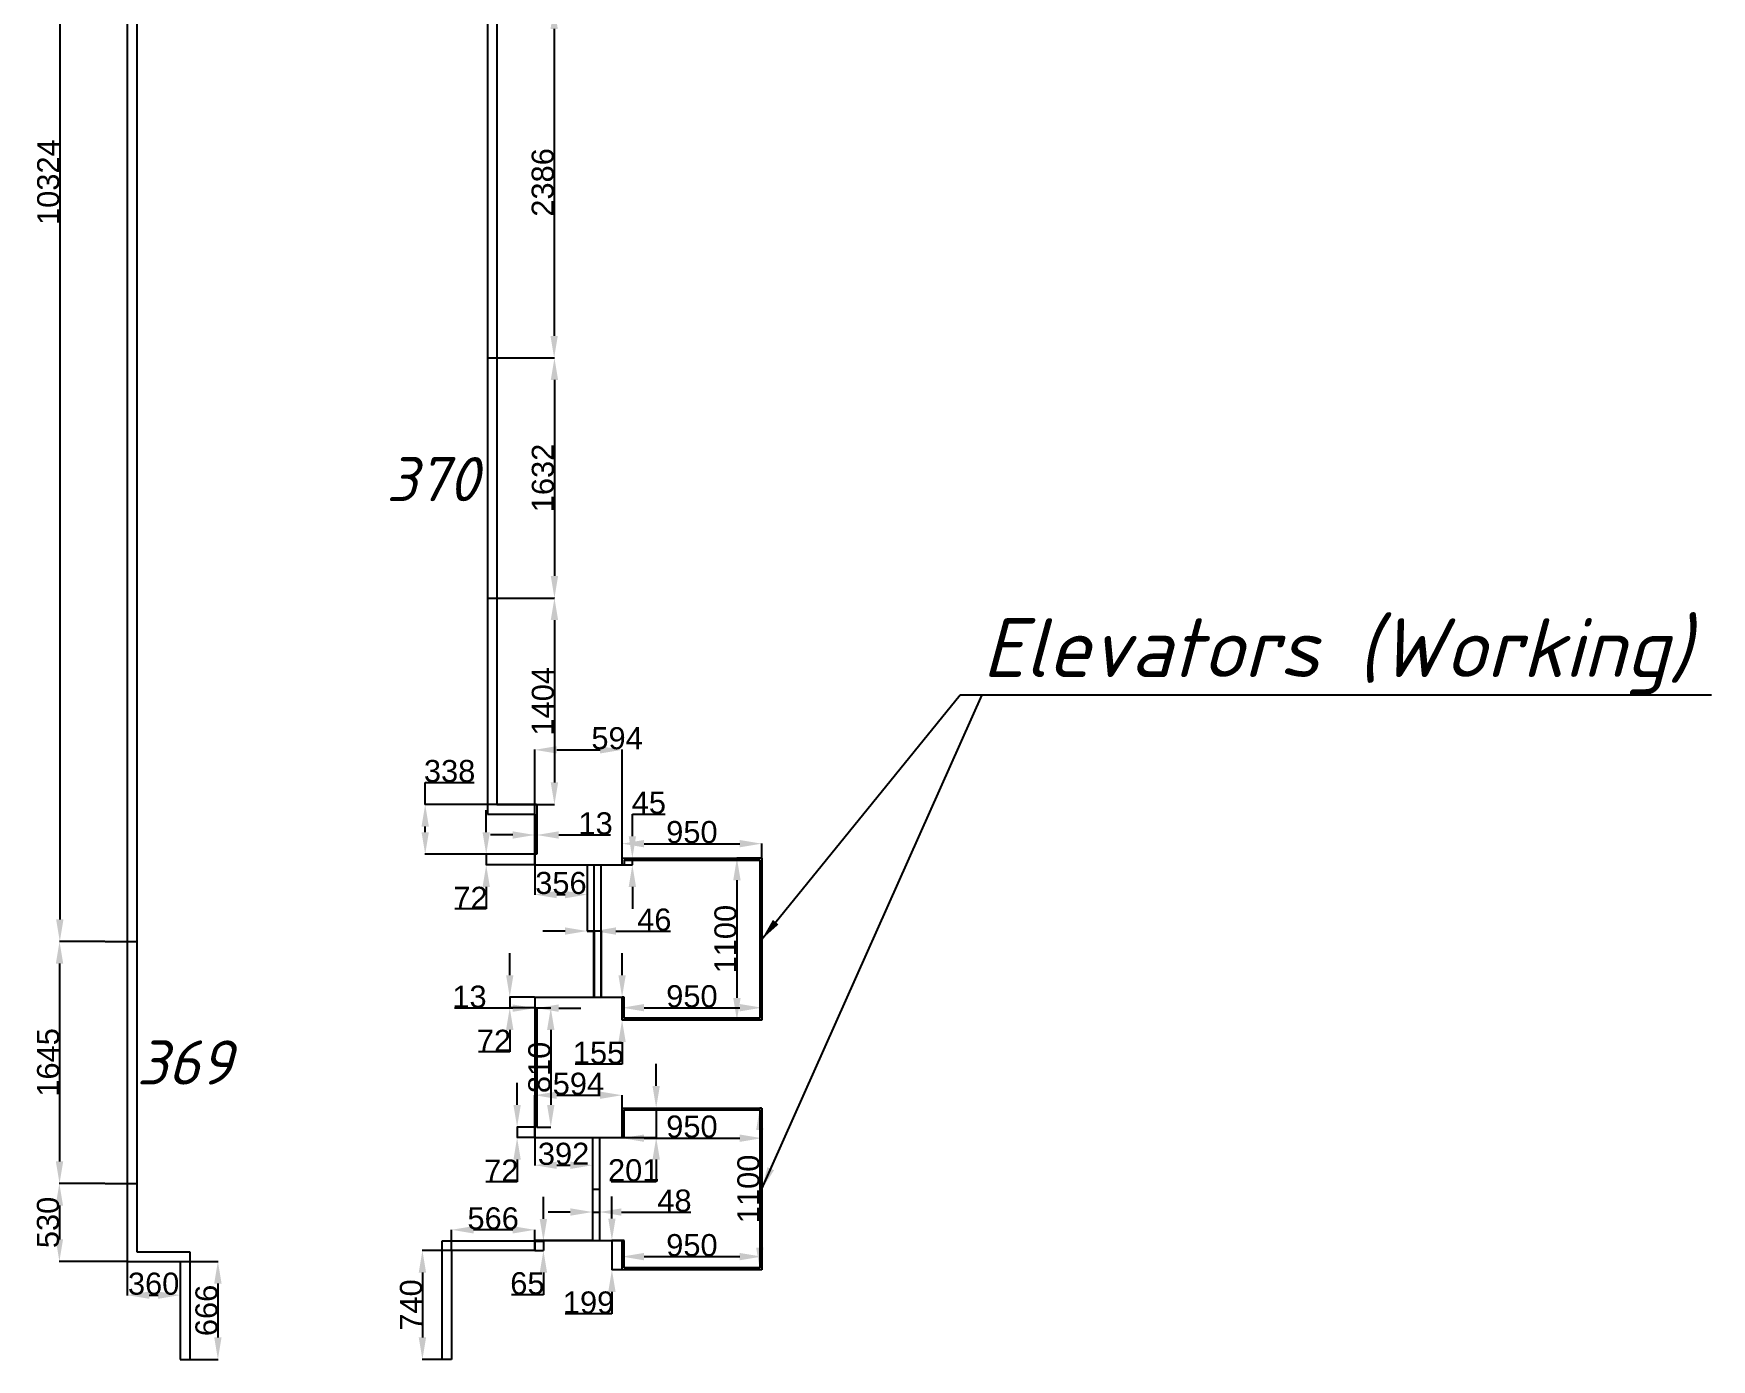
# Model space of a CAD drawing. Header units: millimetres. Extents: x 0 to 135706, y 0 to 79429.
# Drawn here: x 97009 to 108421, y 13479 to 22492 of the extents above; entities that cross this region are included whole.
import ezdxf
from ezdxf.enums import TextEntityAlignment as Align

# ---------------------------------------------------------------- set-up
doc = ezdxf.new("R2010")
doc.units = ezdxf.units.MM
doc.styles.add('GOST', font='ISOCPEUI.TTF')
doc.styles.get("Standard").update_dxf_attribs({"font": 'Arial.ttf'})
doc.dimstyles.new('Copy of ISO-25', dxfattribs={"dimtxt": 150, "dimasz": 150, "dimexe": 1.25, "dimexo": 0.625, "dimtad": 1, "dimtoh": 1, "dimtxsty": 'Standard', "dimcen": 2.5, "dimadec": 0, "dimazin": 0, "dimtfac": 1, "dimtmove": 0, "dimatfit": 3, "dimfxl": 1, "dimarcsym": 0})

# ---------------------------------------------------------------- blocks, each defined once
blk = doc.blocks.new('*D418')
at = {"color": 0, "lineweight": -2, "transparency": 16777216}
for p, q in [((97187, 26644), (97186, 26644)), ((97188, 26494), (97188, 16470)), ((97495, 16320), (97186, 16320))]:
    blk.add_line(p, q, dxfattribs=at)
at = {"color": 0, "transparency": 16777216}
for points in [[(97163, 26494), (97213, 26494), (97188, 26644)], [(97163, 16470), (97213, 16470), (97188, 16320)]]:
    blk.add_solid(points, dxfattribs=at)
at = {"layer": 'Defpoints', "color": 0, "transparency": 16777216}
for p in [(97188, 26644), (97188, 16320), (97496, 16320)]:
    blk.add_point(p, dxfattribs=at)
at = {"color": 0, "transparency": 16777216, "insert": (97110, 21482), "char_height": 150, "attachment_point": 5, "rotation": 90}
blk.add_mtext('10324', dxfattribs=at)
blk = doc.blocks.new('*D419')
at = {"color": 0, "lineweight": -2, "transparency": 16777216}
for p, q in [((97186, 16320), (97185, 16320)), ((97186, 16170), (97186, 14825)), ((97495, 14675), (97185, 14675))]:
    blk.add_line(p, q, dxfattribs=at)
at = {"color": 0, "transparency": 16777216}
for points in [[(97161, 16170), (97211, 16170), (97186, 16320)], [(97161, 14825), (97211, 14825), (97186, 14675)]]:
    blk.add_solid(points, dxfattribs=at)
at = {"layer": 'Defpoints', "color": 0, "transparency": 16777216}
for p in [(97186, 16320), (97186, 14675), (97496, 14675)]:
    blk.add_point(p, dxfattribs=at)
at = {"color": 0, "transparency": 16777216, "insert": (97109, 15498), "char_height": 150, "attachment_point": 5, "rotation": 90}
blk.add_mtext('1645', dxfattribs=at)
blk = doc.blocks.new('*D420')
at = {"color": 0, "lineweight": -2, "transparency": 16777216}
for p, q in [((97186, 14675), (97184, 14675)), ((97185, 14525), (97185, 14295)), ((97645, 14145), (97184, 14145))]:
    blk.add_line(p, q, dxfattribs=at)
at = {"color": 0, "transparency": 16777216}
for points in [[(97160, 14525), (97210, 14525), (97185, 14675)], [(97160, 14295), (97210, 14295), (97185, 14145)]]:
    blk.add_solid(points, dxfattribs=at)
at = {"layer": 'Defpoints', "color": 0, "transparency": 16777216}
for p in [(97186, 14675), (97185, 14145), (97646, 14145)]:
    blk.add_point(p, dxfattribs=at)
at = {"color": 0, "transparency": 16777216, "insert": (97108, 14410), "char_height": 150, "attachment_point": 5, "rotation": 90}
blk.add_mtext('530', dxfattribs=at)
blk = doc.blocks.new('*D421')
at = {"color": 0, "lineweight": -2, "transparency": 16777216}
for p, q in [((97646, 14144), (97646, 13914)), ((98006, 14144), (98006, 13914)), ((97796, 13916), (97856, 13916))]:
    blk.add_line(p, q, dxfattribs=at)
at = {"color": 0, "transparency": 16777216}
for points in [[(97796, 13941), (97796, 13891), (97646, 13916)], [(97856, 13941), (97856, 13891), (98006, 13916)]]:
    blk.add_solid(points, dxfattribs=at)
at = {"layer": 'Defpoints', "color": 0, "transparency": 16777216}
for p in [(97646, 14145), (98006, 14145), (98006, 13916)]:
    blk.add_point(p, dxfattribs=at)
at = {"color": 0, "transparency": 16777216, "insert": (97826, 13993), "char_height": 150, "attachment_point": 5}
blk.add_mtext('360', dxfattribs=at)
blk = doc.blocks.new('*D422')
at = {"color": 0, "lineweight": -2, "transparency": 16777216}
for p, q in [((98007, 14145), (98264, 14145)), ((98263, 13995), (98263, 13629)), ((98007, 13479), (98264, 13479))]:
    blk.add_line(p, q, dxfattribs=at)
at = {"color": 0, "transparency": 16777216}
for points in [[(98238, 13995), (98288, 13995), (98263, 14145)], [(98238, 13629), (98288, 13629), (98263, 13479)]]:
    blk.add_solid(points, dxfattribs=at)
at = {"layer": 'Defpoints', "color": 0, "transparency": 16777216}
for p in [(98006, 14145), (98006, 13479), (98263, 13479)]:
    blk.add_point(p, dxfattribs=at)
at = {"color": 0, "transparency": 16777216, "insert": (98186, 13812), "char_height": 150, "attachment_point": 5, "rotation": 90}
blk.add_mtext('666', dxfattribs=at)
blk = doc.blocks.new('*D439')
at = {"color": 0, "lineweight": -2, "transparency": 16777216}
for p, q in [((100550, 22673), (100549, 22673)), ((100550, 22523), (100550, 20437)), ((100312, 20287), (100552, 20287))]:
    blk.add_line(p, q, dxfattribs=at)
at = {"color": 0, "transparency": 16777216}
for points in [[(100525, 22523), (100575, 22523), (100550, 22673)], [(100525, 20437), (100575, 20437), (100550, 20287)]]:
    blk.add_solid(points, dxfattribs=at)
at = {"layer": 'Defpoints', "color": 0, "transparency": 16777216}
for p in [(100550, 22673), (100311, 20287), (100550, 20287)]:
    blk.add_point(p, dxfattribs=at)
at = {"color": 0, "transparency": 16777216, "insert": (100473, 21480), "char_height": 150, "attachment_point": 5, "rotation": 90}
blk.add_mtext('2386', dxfattribs=at)
blk = doc.blocks.new('*D440')
at = {"color": 0, "lineweight": -2, "transparency": 16777216}
for p, q in [((100551, 20287), (100550, 20287)), ((100552, 20137), (100552, 18805)), ((100312, 18655), (100553, 18655))]:
    blk.add_line(p, q, dxfattribs=at)
at = {"color": 0, "transparency": 16777216}
for points in [[(100527, 20137), (100577, 20137), (100552, 20287)], [(100527, 18805), (100577, 18805), (100552, 18655)]]:
    blk.add_solid(points, dxfattribs=at)
at = {"layer": 'Defpoints', "color": 0, "transparency": 16777216}
for p in [(100552, 20287), (100311, 18655), (100552, 18655)]:
    blk.add_point(p, dxfattribs=at)
at = {"color": 0, "transparency": 16777216, "insert": (100474, 19471), "char_height": 150, "attachment_point": 5, "rotation": 90}
blk.add_mtext('1632', dxfattribs=at)
blk = doc.blocks.new('*D441')
at = {"color": 0, "lineweight": -2, "transparency": 16777216}
for p, q in [((100552, 18655), (100550, 18655)), ((100552, 18505), (100552, 17401)), ((100432, 17251), (100553, 17251))]:
    blk.add_line(p, q, dxfattribs=at)
at = {"color": 0, "transparency": 16777216}
for points in [[(100527, 18505), (100577, 18505), (100552, 18655)], [(100527, 17401), (100577, 17401), (100552, 17251)]]:
    blk.add_solid(points, dxfattribs=at)
at = {"layer": 'Defpoints', "color": 0, "transparency": 16777216}
for p in [(100553, 18655), (100431, 17251), (100552, 17251)]:
    blk.add_point(p, dxfattribs=at)
at = {"color": 0, "transparency": 16777216, "insert": (100474, 17953), "char_height": 150, "attachment_point": 5, "rotation": 90}
blk.add_mtext('1404', dxfattribs=at)
blk = doc.blocks.new('*D442')
at = {"color": 0, "lineweight": -2, "transparency": 16777216}
for p, q in [((99673, 17251), (99673, 17401)), ((99673, 17401), (100005, 17401)), ((100430, 17251), (99671, 17251)), ((99673, 17063), (99673, 17101)), ((100430, 16913), (99671, 16913))]:
    blk.add_line(p, q, dxfattribs=at)
at = {"color": 0, "transparency": 16777216}
for points in [[(99648, 17101), (99698, 17101), (99673, 17251)], [(99648, 17063), (99698, 17063), (99673, 16913)]]:
    blk.add_solid(points, dxfattribs=at)
at = {"layer": 'Defpoints', "color": 0, "transparency": 16777216}
for p in [(100431, 17251), (99673, 16913), (100431, 16913)]:
    blk.add_point(p, dxfattribs=at)
at = {"color": 0, "transparency": 16777216, "insert": (99839, 17478), "char_height": 150, "attachment_point": 5}
blk.add_mtext('338', dxfattribs=at)
blk = doc.blocks.new('*D443')
at = {"color": 0, "lineweight": -2, "transparency": 16777216}
for p, q in [((100268, 17044), (100118, 17044)), ((100418, 16914), (100418, 17046)), ((100418, 17044), (100431, 17044)), ((100431, 16914), (100431, 17046)), ((100581, 17044), (100933, 17044))]:
    blk.add_line(p, q, dxfattribs=at)
at = {"color": 0, "transparency": 16777216}
for points in [[(100268, 17069), (100268, 17019), (100418, 17044)], [(100581, 17069), (100581, 17019), (100431, 17044)]]:
    blk.add_solid(points, dxfattribs=at)
at = {"layer": 'Defpoints', "color": 0, "transparency": 16777216}
for p in [(100431, 17044), (100418, 16913), (100431, 16913)]:
    blk.add_point(p, dxfattribs=at)
at = {"color": 0, "transparency": 16777216, "insert": (100832, 17122), "char_height": 150, "attachment_point": 5}
blk.add_mtext('13', dxfattribs=at)
blk = doc.blocks.new('*D444')
at = {"color": 0, "lineweight": -2, "transparency": 16777216}
for p, q in [((100088, 17063), (100088, 17213)), ((100417, 16913), (100086, 16913)), ((100088, 16913), (100088, 16841)), ((100417, 16841), (100086, 16841)), ((100088, 16691), (100088, 16541)), ((100088, 16541), (99875, 16541))]:
    blk.add_line(p, q, dxfattribs=at)
at = {"color": 0, "transparency": 16777216}
for points in [[(100063, 17063), (100113, 17063), (100088, 16913)], [(100063, 16691), (100113, 16691), (100088, 16841)]]:
    blk.add_solid(points, dxfattribs=at)
at = {"layer": 'Defpoints', "color": 0, "transparency": 16777216}
for p in [(100418, 16913), (100088, 16841), (100418, 16841)]:
    blk.add_point(p, dxfattribs=at)
at = {"color": 0, "transparency": 16777216, "insert": (99981, 16617), "char_height": 150, "attachment_point": 5}
blk.add_mtext('72', dxfattribs=at)
blk = doc.blocks.new('*D445')
at = {"color": 0, "lineweight": -2, "transparency": 16777216}
for p, q in [((100418, 16840), (100418, 16638)), ((100774, 16840), (100774, 16638)), ((100568, 16639), (100624, 16639))]:
    blk.add_line(p, q, dxfattribs=at)
at = {"color": 0, "transparency": 16777216}
for points in [[(100568, 16664), (100568, 16614), (100418, 16639)], [(100624, 16664), (100624, 16614), (100774, 16639)]]:
    blk.add_solid(points, dxfattribs=at)
at = {"layer": 'Defpoints', "color": 0, "transparency": 16777216}
for p in [(100418, 16841), (100774, 16841), (100774, 16639)]:
    blk.add_point(p, dxfattribs=at)
at = {"color": 0, "transparency": 16777216, "insert": (100596, 16717), "char_height": 150, "attachment_point": 5}
blk.add_mtext('356', dxfattribs=at)
blk = doc.blocks.new('*D446')
at = {"color": 0, "lineweight": -2, "transparency": 16777216}
for p, q in [((100418, 16842), (100418, 17625)), ((100568, 17623), (100862, 17623)), ((101012, 16842), (101012, 17625))]:
    blk.add_line(p, q, dxfattribs=at)
at = {"color": 0, "transparency": 16777216}
for points in [[(100568, 17648), (100568, 17598), (100418, 17623)], [(100862, 17648), (100862, 17598), (101012, 17623)]]:
    blk.add_solid(points, dxfattribs=at)
at = {"layer": 'Defpoints', "color": 0, "transparency": 16777216}
for p in [(101012, 17623), (100418, 16841), (101012, 16841)]:
    blk.add_point(p, dxfattribs=at)
at = {"color": 0, "transparency": 16777216, "insert": (100978, 17701), "char_height": 150, "attachment_point": 5}
blk.add_mtext('594', dxfattribs=at)
blk = doc.blocks.new('*D447')
at = {"color": 0, "lineweight": -2, "transparency": 16777216}
for p, q in [((101012, 16887), (101012, 16987)), ((101162, 16985), (101812, 16985)), ((101962, 16887), (101962, 16987))]:
    blk.add_line(p, q, dxfattribs=at)
at = {"color": 0, "transparency": 16777216}
for points in [[(101162, 17010), (101162, 16960), (101012, 16985)], [(101812, 17010), (101812, 16960), (101962, 16985)]]:
    blk.add_solid(points, dxfattribs=at)
at = {"layer": 'Defpoints', "color": 0, "transparency": 16777216}
for p in [(101962, 16985), (101012, 16886), (101962, 16886)]:
    blk.add_point(p, dxfattribs=at)
at = {"color": 0, "transparency": 16777216, "insert": (101487, 17063), "char_height": 150, "attachment_point": 5}
blk.add_mtext('950', dxfattribs=at)
blk = doc.blocks.new('*D448')
at = {"color": 0, "lineweight": -2, "transparency": 16777216}
for p, q in [((101012, 15787), (101012, 15871)), ((101162, 15870), (101812, 15870)), ((101962, 15787), (101962, 15871))]:
    blk.add_line(p, q, dxfattribs=at)
at = {"color": 0, "transparency": 16777216}
for points in [[(101162, 15895), (101162, 15845), (101012, 15870)], [(101812, 15895), (101812, 15845), (101962, 15870)]]:
    blk.add_solid(points, dxfattribs=at)
at = {"layer": 'Defpoints', "color": 0, "transparency": 16777216}
for p in [(101962, 15870), (101012, 15786), (101962, 15786)]:
    blk.add_point(p, dxfattribs=at)
at = {"color": 0, "transparency": 16777216, "insert": (101487, 15947), "char_height": 150, "attachment_point": 5}
blk.add_mtext('950', dxfattribs=at)
blk = doc.blocks.new('*D449')
at = {"color": 0, "lineweight": -2, "transparency": 16777216}
for p, q in [((101961, 16886), (101792, 16886)), ((101793, 16736), (101793, 15936)), ((101961, 15786), (101792, 15786))]:
    blk.add_line(p, q, dxfattribs=at)
at = {"color": 0, "transparency": 16777216}
for points in [[(101768, 16736), (101818, 16736), (101793, 16886)], [(101768, 15936), (101818, 15936), (101793, 15786)]]:
    blk.add_solid(points, dxfattribs=at)
at = {"layer": 'Defpoints', "color": 0, "transparency": 16777216}
for p in [(101962, 16886), (101793, 15786), (101962, 15786)]:
    blk.add_point(p, dxfattribs=at)
at = {"color": 0, "transparency": 16777216, "insert": (101716, 16336), "char_height": 150, "attachment_point": 5, "rotation": 90}
blk.add_mtext('1100', dxfattribs=at)
blk = doc.blocks.new('*D450')
at = {"color": 0, "lineweight": -2, "transparency": 16777216}
for p, q in [((101082, 17036), (101082, 17186)), ((101082, 17186), (101305, 17186)), ((101013, 16886), (101084, 16886)), ((101013, 16841), (101084, 16841)), ((101082, 16841), (101082, 16886)), ((101082, 16691), (101082, 16541))]:
    blk.add_line(p, q, dxfattribs=at)
at = {"color": 0, "transparency": 16777216}
for points in [[(101057, 17036), (101107, 17036), (101082, 16886)], [(101057, 16691), (101107, 16691), (101082, 16841)]]:
    blk.add_solid(points, dxfattribs=at)
at = {"layer": 'Defpoints', "color": 0, "transparency": 16777216}
for p in [(101012, 16886), (101012, 16841), (101082, 16886)]:
    blk.add_point(p, dxfattribs=at)
at = {"color": 0, "transparency": 16777216, "insert": (101194, 17263), "char_height": 150, "attachment_point": 5}
blk.add_mtext('45', dxfattribs=at)
blk = doc.blocks.new('*D451')
at = {"color": 0, "lineweight": -2, "transparency": 16777216}
for p, q in [((101012, 16091), (101012, 16241)), ((101011, 15941), (101011, 15941)), ((101012, 15941), (101012, 15786)), ((101011, 15786), (101011, 15786)), ((101012, 15636), (101012, 15486)), ((101012, 15486), (100693, 15486))]:
    blk.add_line(p, q, dxfattribs=at)
at = {"color": 0, "transparency": 16777216}
for points in [[(100987, 16091), (101037, 16091), (101012, 15941)], [(100987, 15636), (101037, 15636), (101012, 15786)]]:
    blk.add_solid(points, dxfattribs=at)
at = {"layer": 'Defpoints', "color": 0, "transparency": 16777216}
for p in [(101012, 15941), (101012, 15786), (101012, 15786)]:
    blk.add_point(p, dxfattribs=at)
at = {"color": 0, "transparency": 16777216, "insert": (100852, 15563), "char_height": 150, "attachment_point": 5}
blk.add_mtext('155', dxfattribs=at)
blk = doc.blocks.new('*D452')
at = {"color": 0, "lineweight": -2, "transparency": 16777216}
for p, q in [((100624, 16391), (100474, 16391)), ((100774, 16392), (100774, 16392)), ((100774, 16391), (100820, 16391)), ((100820, 16392), (100820, 16392)), ((100970, 16391), (101342, 16391))]:
    blk.add_line(p, q, dxfattribs=at)
at = {"color": 0, "transparency": 16777216}
for points in [[(100624, 16416), (100624, 16366), (100774, 16391)], [(100970, 16416), (100970, 16366), (100820, 16391)]]:
    blk.add_solid(points, dxfattribs=at)
at = {"layer": 'Defpoints', "color": 0, "transparency": 16777216}
for p in [(100774, 16391), (100820, 16391), (100820, 16391)]:
    blk.add_point(p, dxfattribs=at)
at = {"color": 0, "transparency": 16777216, "insert": (101231, 16468), "char_height": 150, "attachment_point": 5}
blk.add_mtext('46', dxfattribs=at)
blk = doc.blocks.new('*D453')
at = {"color": 0, "lineweight": -2, "transparency": 16777216}
for p, q in [((100248, 16091), (100248, 16241)), ((100417, 15941), (100247, 15941)), ((100417, 15869), (100247, 15869)), ((100248, 15941), (100248, 15869)), ((100248, 15719), (100248, 15569)), ((100248, 15569), (100035, 15569))]:
    blk.add_line(p, q, dxfattribs=at)
at = {"color": 0, "transparency": 16777216}
for points in [[(100223, 16091), (100273, 16091), (100248, 15941)], [(100223, 15719), (100273, 15719), (100248, 15869)]]:
    blk.add_solid(points, dxfattribs=at)
at = {"layer": 'Defpoints', "color": 0, "transparency": 16777216}
for p in [(100248, 15869), (100418, 15941), (100418, 15869)]:
    blk.add_point(p, dxfattribs=at)
at = {"color": 0, "transparency": 16777216, "insert": (100141, 15645), "char_height": 150, "attachment_point": 5}
blk.add_mtext('72', dxfattribs=at)
blk = doc.blocks.new('*D454')
at = {"color": 0, "lineweight": -2, "transparency": 16777216}
for p, q in [((100268, 15867), (99873, 15867)), ((100418, 15868), (100418, 15866)), ((100431, 15867), (100418, 15867)), ((100431, 15868), (100431, 15866)), ((100581, 15867), (100731, 15867))]:
    blk.add_line(p, q, dxfattribs=at)
at = {"color": 0, "transparency": 16777216}
for points in [[(100268, 15892), (100268, 15842), (100418, 15867)], [(100581, 15892), (100581, 15842), (100431, 15867)]]:
    blk.add_solid(points, dxfattribs=at)
at = {"layer": 'Defpoints', "color": 0, "transparency": 16777216}
for p in [(100418, 15869), (100431, 15869), (100431, 15867)]:
    blk.add_point(p, dxfattribs=at)
at = {"color": 0, "transparency": 16777216, "insert": (99974, 15944), "char_height": 150, "attachment_point": 5}
blk.add_mtext('13', dxfattribs=at)
blk = doc.blocks.new('*D455')
at = {"color": 0, "lineweight": -2, "transparency": 16777216}
for p, q in [((100432, 15869), (100528, 15869)), ((100527, 15719), (100527, 15209)), ((100432, 15059), (100528, 15059))]:
    blk.add_line(p, q, dxfattribs=at)
at = {"color": 0, "transparency": 16777216}
for points in [[(100502, 15719), (100552, 15719), (100527, 15869)], [(100502, 15209), (100552, 15209), (100527, 15059)]]:
    blk.add_solid(points, dxfattribs=at)
at = {"layer": 'Defpoints', "color": 0, "transparency": 16777216}
for p in [(100431, 15869), (100431, 15059), (100527, 15059)]:
    blk.add_point(p, dxfattribs=at)
at = {"color": 0, "transparency": 16777216, "insert": (100450, 15464), "char_height": 150, "attachment_point": 5, "rotation": 90}
blk.add_mtext('810', dxfattribs=at)
blk = doc.blocks.new('*D456')
at = {"color": 0, "lineweight": -2, "transparency": 16777216}
for p, q in [((100298, 15209), (100298, 15359)), ((100417, 15059), (100297, 15059)), ((100417, 14987), (100297, 14987)), ((100298, 15059), (100298, 14987)), ((100298, 14837), (100298, 14687)), ((100298, 14687), (100085, 14687))]:
    blk.add_line(p, q, dxfattribs=at)
at = {"color": 0, "transparency": 16777216}
for points in [[(100273, 15209), (100323, 15209), (100298, 15059)], [(100273, 14837), (100323, 14837), (100298, 14987)]]:
    blk.add_solid(points, dxfattribs=at)
at = {"layer": 'Defpoints', "color": 0, "transparency": 16777216}
for p in [(100298, 14987), (100418, 15059), (100418, 14987)]:
    blk.add_point(p, dxfattribs=at)
at = {"color": 0, "transparency": 16777216, "insert": (100191, 14763), "char_height": 150, "attachment_point": 5}
blk.add_mtext('72', dxfattribs=at)
blk = doc.blocks.new('*D457')
at = {"color": 0, "lineweight": -2, "transparency": 16777216}
for p, q in [((100418, 14986), (100418, 14798)), ((100810, 14986), (100810, 14798)), ((100568, 14799), (100660, 14799))]:
    blk.add_line(p, q, dxfattribs=at)
at = {"color": 0, "transparency": 16777216}
for points in [[(100568, 14824), (100568, 14774), (100418, 14799)], [(100660, 14824), (100660, 14774), (100810, 14799)]]:
    blk.add_solid(points, dxfattribs=at)
at = {"layer": 'Defpoints', "color": 0, "transparency": 16777216}
for p in [(100418, 14987), (100810, 14987), (100810, 14799)]:
    blk.add_point(p, dxfattribs=at)
at = {"color": 0, "transparency": 16777216, "insert": (100614, 14876), "char_height": 150, "attachment_point": 5}
blk.add_mtext('392', dxfattribs=at)
blk = doc.blocks.new('*D458')
at = {"color": 0, "lineweight": -2, "transparency": 16777216}
for p, q in [((100418, 14988), (100418, 15276)), ((100568, 15275), (100862, 15275)), ((101012, 14988), (101012, 15276))]:
    blk.add_line(p, q, dxfattribs=at)
at = {"color": 0, "transparency": 16777216}
for points in [[(100568, 15300), (100568, 15250), (100418, 15275)], [(100862, 15300), (100862, 15250), (101012, 15275)]]:
    blk.add_solid(points, dxfattribs=at)
at = {"layer": 'Defpoints', "color": 0, "transparency": 16777216}
for p in [(101012, 15275), (100418, 14987), (101012, 14987)]:
    blk.add_point(p, dxfattribs=at)
at = {"color": 0, "transparency": 16777216, "insert": (100715, 15352), "char_height": 150, "attachment_point": 5}
blk.add_mtext('594', dxfattribs=at)
blk = doc.blocks.new('*D459')
at = {"color": 0, "lineweight": -2, "transparency": 16777216}
for p, q in [((101012, 15187), (101012, 14982)), ((101962, 15187), (101962, 14982)), ((101162, 14983), (101812, 14983))]:
    blk.add_line(p, q, dxfattribs=at)
at = {"color": 0, "transparency": 16777216}
for points in [[(101162, 15008), (101162, 14958), (101012, 14983)], [(101812, 15008), (101812, 14958), (101962, 14983)]]:
    blk.add_solid(points, dxfattribs=at)
at = {"layer": 'Defpoints', "color": 0, "transparency": 16777216}
for p in [(101012, 15188), (101962, 15188), (101962, 14983)]:
    blk.add_point(p, dxfattribs=at)
at = {"color": 0, "transparency": 16777216, "insert": (101487, 15061), "char_height": 150, "attachment_point": 5}
blk.add_mtext('950', dxfattribs=at)
blk = doc.blocks.new('*D460')
at = {"color": 0, "lineweight": -2, "transparency": 16777216}
for p, q in [((101012, 14089), (101012, 14179)), ((101162, 14178), (101812, 14178)), ((101962, 14089), (101962, 14179))]:
    blk.add_line(p, q, dxfattribs=at)
at = {"color": 0, "transparency": 16777216}
for points in [[(101162, 14203), (101162, 14153), (101012, 14178)], [(101812, 14203), (101812, 14153), (101962, 14178)]]:
    blk.add_solid(points, dxfattribs=at)
at = {"layer": 'Defpoints', "color": 0, "transparency": 16777216}
for p in [(101962, 14178), (101012, 14088), (101962, 14088)]:
    blk.add_point(p, dxfattribs=at)
at = {"color": 0, "transparency": 16777216, "insert": (101487, 14255), "char_height": 150, "attachment_point": 5}
blk.add_mtext('950', dxfattribs=at)
blk = doc.blocks.new('*D461')
at = {"color": 0, "lineweight": -2, "transparency": 16777216}
for p, q in [((101961, 15188), (101948, 15188)), ((101949, 15038), (101949, 14238)), ((101961, 14088), (101948, 14088))]:
    blk.add_line(p, q, dxfattribs=at)
at = {"color": 0, "transparency": 16777216}
for points in [[(101924, 15038), (101974, 15038), (101949, 15188)], [(101924, 14238), (101974, 14238), (101949, 14088)]]:
    blk.add_solid(points, dxfattribs=at)
at = {"layer": 'Defpoints', "color": 0, "transparency": 16777216}
for p in [(101962, 15188), (101949, 14088), (101962, 14088)]:
    blk.add_point(p, dxfattribs=at)
at = {"color": 0, "transparency": 16777216, "insert": (101872, 14638), "char_height": 150, "attachment_point": 5, "rotation": 90}
blk.add_mtext('1100', dxfattribs=at)
blk = doc.blocks.new('*D462')
at = {"color": 0, "lineweight": -2, "transparency": 16777216}
for p, q in [((100943, 14437), (100943, 14587)), ((101011, 14287), (100942, 14287)), ((100943, 14287), (100943, 14088)), ((101011, 14088), (100942, 14088)), ((100943, 13938), (100943, 13788)), ((100943, 13788), (100625, 13788))]:
    blk.add_line(p, q, dxfattribs=at)
at = {"color": 0, "transparency": 16777216}
for points in [[(100918, 14437), (100968, 14437), (100943, 14287)], [(100918, 13938), (100968, 13938), (100943, 14088)]]:
    blk.add_solid(points, dxfattribs=at)
at = {"layer": 'Defpoints', "color": 0, "transparency": 16777216}
for p in [(101012, 14287), (100943, 14088), (101012, 14088)]:
    blk.add_point(p, dxfattribs=at)
at = {"color": 0, "transparency": 16777216, "insert": (100784, 13865), "char_height": 150, "attachment_point": 5}
blk.add_mtext('199', dxfattribs=at)
blk = doc.blocks.new('*D463')
at = {"color": 0, "lineweight": -2, "transparency": 16777216}
for p, q in [((101244, 15338), (101244, 15488)), ((101013, 15188), (101245, 15188)), ((101244, 15188), (101244, 14987)), ((101019, 14987), (101245, 14987)), ((101244, 14837), (101244, 14687)), ((101244, 14687), (100938, 14687))]:
    blk.add_line(p, q, dxfattribs=at)
at = {"color": 0, "transparency": 16777216}
for points in [[(101219, 15338), (101269, 15338), (101244, 15188)], [(101219, 14837), (101269, 14837), (101244, 14987)]]:
    blk.add_solid(points, dxfattribs=at)
at = {"layer": 'Defpoints', "color": 0, "transparency": 16777216}
for p in [(101012, 15188), (101019, 14987), (101244, 14987)]:
    blk.add_point(p, dxfattribs=at)
at = {"color": 0, "transparency": 16777216, "insert": (101091, 14764), "char_height": 150, "attachment_point": 5}
blk.add_mtext('201', dxfattribs=at)
blk = doc.blocks.new('*D464')
at = {"color": 0, "lineweight": -2, "transparency": 16777216}
for p, q in [((100810, 14636), (100810, 14480)), ((100858, 14636), (100858, 14480)), ((100660, 14481), (100510, 14481)), ((100810, 14481), (100858, 14481)), ((101008, 14481), (101480, 14481))]:
    blk.add_line(p, q, dxfattribs=at)
at = {"color": 0, "transparency": 16777216}
for points in [[(100660, 14506), (100660, 14456), (100810, 14481)], [(101008, 14506), (101008, 14456), (100858, 14481)]]:
    blk.add_solid(points, dxfattribs=at)
at = {"layer": 'Defpoints', "color": 0, "transparency": 16777216}
for p in [(100810, 14637), (100858, 14637), (100858, 14481)]:
    blk.add_point(p, dxfattribs=at)
at = {"color": 0, "transparency": 16777216, "insert": (101368, 14558), "char_height": 150, "attachment_point": 5}
blk.add_mtext('48', dxfattribs=at)
blk = doc.blocks.new('*D465')
at = {"color": 0, "lineweight": -2, "transparency": 16777216}
for p, q in [((100477, 14434), (100477, 14584)), ((100419, 14284), (100478, 14284)), ((100477, 14284), (100477, 14219)), ((100419, 14219), (100478, 14219)), ((100477, 14069), (100477, 13919)), ((100477, 13919), (100259, 13919))]:
    blk.add_line(p, q, dxfattribs=at)
at = {"color": 0, "transparency": 16777216}
for points in [[(100452, 14434), (100502, 14434), (100477, 14284)], [(100452, 14069), (100502, 14069), (100477, 14219)]]:
    blk.add_solid(points, dxfattribs=at)
at = {"layer": 'Defpoints', "color": 0, "transparency": 16777216}
for p in [(100418, 14284), (100418, 14219), (100477, 14219)]:
    blk.add_point(p, dxfattribs=at)
at = {"color": 0, "transparency": 16777216, "insert": (100368, 13996), "char_height": 150, "attachment_point": 5}
blk.add_mtext('65', dxfattribs=at)
blk = doc.blocks.new('*D466')
at = {"color": 0, "lineweight": -2, "transparency": 16777216}
for p, q in [((99852, 14220), (99852, 14361)), ((100268, 14360), (100002, 14360)), ((100418, 14220), (100418, 14361))]:
    blk.add_line(p, q, dxfattribs=at)
at = {"color": 0, "transparency": 16777216}
for points in [[(100002, 14385), (100002, 14335), (99852, 14360)], [(100268, 14385), (100268, 14335), (100418, 14360)]]:
    blk.add_solid(points, dxfattribs=at)
at = {"layer": 'Defpoints', "color": 0, "transparency": 16777216}
for p in [(99852, 14360), (99852, 14219), (100418, 14219)]:
    blk.add_point(p, dxfattribs=at)
at = {"color": 0, "transparency": 16777216, "insert": (100135, 14437), "char_height": 150, "attachment_point": 5}
blk.add_mtext('566', dxfattribs=at)
blk = doc.blocks.new('*D467')
at = {"color": 0, "lineweight": -2, "transparency": 16777216}
for p, q in [((99851, 14219), (99653, 14219)), ((99654, 14069), (99654, 13629)), ((99851, 13479), (99653, 13479))]:
    blk.add_line(p, q, dxfattribs=at)
at = {"color": 0, "transparency": 16777216}
for points in [[(99629, 14069), (99679, 14069), (99654, 14219)], [(99629, 13629), (99679, 13629), (99654, 13479)]]:
    blk.add_solid(points, dxfattribs=at)
at = {"layer": 'Defpoints', "color": 0, "transparency": 16777216}
for p in [(99852, 14219), (99654, 13479), (99852, 13479)]:
    blk.add_point(p, dxfattribs=at)
at = {"color": 0, "transparency": 16777216, "insert": (99577, 13849), "char_height": 150, "attachment_point": 5, "rotation": 90}
blk.add_mtext('740', dxfattribs=at)

msp = doc.modelspace()

# ---------------------------------------------------------------- linework, layer by layer
at = {"color": 5}
for p, q in [((97646.117, 26644.018), (97646.117, 16320.018)), ((97711.117, 26644.018), (97711.117, 16320.018)), ((100096.117, 22673.018), (100096.117, 20287.018)), ((100161.117, 22673.018), (100161.117, 20287.018)), ((100096.117, 18655.018), (100096.117, 17251.018)), ((100161.117, 18655.018), (100161.117, 17251.018)), ((100096.117, 17251.018), (100096.117, 17186.018)), ((100161.117, 17251.018), (100431.117, 17251.018)), ((100431.117, 17251.018), (100431.117, 16913.018)), ((100096.117, 17186.018), (100418.117, 17186.018)), ((100418.117, 17186.018), (100418.117, 16913.018)), ((100431.117, 16913.018), (100418.117, 16913.018)), ((100418.117, 16913.018), (100418.117, 16841.018)), ((100418.117, 15941.018), (100418.117, 15869.018)), ((100418.117, 15869.018), (100431.117, 15869.018)), ((100418.117, 15869.018), (100418.117, 15059.018)), ((100431.117, 15869.018), (100431.117, 15059.018)), ((100431.117, 15059.018), (100418.117, 15059.018)), ((100418.117, 15059.018), (100418.117, 14987.018)), ((97646.117, 14675.018), (97646.117, 14145.018)), ((97711.117, 14675.018), (97711.117, 14210.018)), ((99852.117, 14284.018), (99787.117, 14284.018)), ((99787.117, 14284.018), (99787.117, 13479.018)), ((100418.117, 14284.018), (99852.117, 14284.018)), ((100418.117, 14287.018), (100418.117, 14219.018)), ((100418.117, 14219.018), (100418.117, 14284.018)), ((97711.117, 14210.018), (98006.117, 14210.018)), ((98006.117, 14210.018), (98071.117, 14210.018)), ((98071.117, 14210.018), (98071.117, 13479.018)), ((100418.117, 14219.018), (99852.117, 14219.018)), ((99852.117, 14219.018), (99852.117, 13479.018)), ((97646.117, 14145.018), (98006.117, 14145.018)), ((98006.117, 14145.018), (98006.117, 13479.018))]:
    msp.add_line(p, q, dxfattribs=at)
at = {"color": 1}
for p, q in [((100096.117, 20287.018), (100311.117, 20287.018)), ((100096.117, 20287.018), (100096.117, 18655.018)), ((100161.117, 20287.018), (100161.117, 18655.018)), ((100096.117, 18655.018), (100311.117, 18655.018)), ((97496.117, 16320.018), (97711.117, 16320.018)), ((97646.117, 16320.018), (97646.117, 14675.018)), ((97711.117, 16320.018), (97711.117, 14675.018)), ((97496.117, 14675.018), (97711.117, 14675.018))]:
    msp.add_line(p, q, dxfattribs=at)
at = {"color": 3}
for p, q in [((100418.117, 16841.018), (100774.117, 16841.018)), ((100418.117, 16841.018), (101012.117, 16841.018)), ((100774.117, 16841.018), (100774.117, 16391.018)), ((100774.117, 16841.018), (100774.117, 16391.518)), ((100822.117, 16391.518), (100822.117, 16841.018)), ((100870.117, 15942.018), (100870.117, 16841.018)), ((101012.117, 16841.018), (101012.117, 16886.018)), ((101012.117, 16886.018), (101962.117, 16886.018)), ((101025.117, 16841.018), (101012.117, 16841.018)), ((101025.117, 16873.018), (101949.117, 16873.018)), ((101025.117, 16873.018), (101025.117, 16841.018)), ((101949.117, 16873.018), (101949.117, 15799.018)), ((101962.117, 16886.018), (101962.117, 15786.018)), ((100774.117, 16391.518), (100822.117, 16391.518)), ((100820.117, 16391.018), (100774.117, 16391.018)), ((100820.117, 15941.018), (100820.117, 16391.018)), ((100822.117, 16391.518), (100822.117, 15942.018)), ((100822.117, 16391.518), (100870.117, 16391.518)), ((100870.117, 16391.518), (100870.117, 15942.018)), ((100418.117, 15941.018), (100820.117, 15941.018)), ((100418.117, 15941.018), (101012.117, 15941.018)), ((101012.117, 15786.018), (101012.117, 15941.018)), ((101025.117, 15941.018), (101012.117, 15941.018)), ((101025.117, 15799.018), (101025.117, 15941.018)), ((101962.117, 15786.018), (101012.117, 15786.018)), ((101949.117, 15799.018), (101025.117, 15799.018)), ((101012.117, 14987.018), (101012.117, 15188.018)), ((101012.117, 15188.018), (101962.117, 15188.018)), ((101962.117, 15188.018), (101962.117, 14088.018)), ((101025.117, 14987.018), (101025.117, 15175.018)), ((101025.117, 15175.018), (101949.117, 15175.018)), ((101949.117, 15175.018), (101949.117, 14101.018)), ((100418.117, 14987.018), (100810.117, 14987.018)), ((100418.117, 14987.018), (101012.117, 14987.018)), ((100810.117, 14987.018), (100810.117, 14287.018)), ((100810.117, 14987.018), (100810.117, 14287.018)), ((100858.117, 14987.018), (100858.117, 14287.018)), ((101012.117, 14987.018), (101025.117, 14987.018)), ((100810.117, 14637.018), (100858.117, 14637.018)), ((100810.117, 14287.018), (100418.117, 14287.018)), ((100418.117, 14287.018), (101012.117, 14287.018)), ((101012.117, 14088.018), (101012.117, 14287.018)), ((101025.117, 14287.018), (101012.117, 14287.018)), ((101025.117, 14101.018), (101025.117, 14287.018)), ((101962.117, 14088.018), (101012.117, 14088.018)), ((101949.117, 14101.018), (101025.117, 14101.018))]:
    msp.add_line(p, q, dxfattribs=at)

# ---------------------------------------------------------------- texts
at = {"style": 'GOST'}
msp.add_text('370', height=300, dxfattribs=at).set_placement((100035.135, 19463.133), align=Align.MIDDLE_RIGHT)
msp.add_text('369', height=300, dxfattribs=at).set_placement((97711.117, 15497.518), align=Align.MIDDLE_LEFT)
at = {"insert": (103461.331, 17996.674), "char_height": 400, "attachment_point": 7, "style": 'GOST'}
msp.add_mtext('Elevators (Working)', dxfattribs=at)

# ---------------------------------------------------------------- dimensions: what is measured, and where the dimension line sits
for base, p1, p2, picture, middle in [((97187.526, 16320.018), (97187.526, 26644.018), (97496.117, 16320.018), '*D418', (97110.264, 21482.018)), ((100550.405, 20287.018), (100550.405, 22673.018), (100311.117, 20287.018), '*D439', (100473.142, 21480.018)), ((100551.655, 18655.018), (100551.655, 20287.018), (100311.117, 18655.018), '*D440', (100474.392, 19471.018)), ((100551.655, 17251.018), (100552.905, 18655.018), (100431.117, 17251.018), '*D441', (100474.444, 17953.018)), ((101082.282, 16886.018), (101012.117, 16841.018), (101012.117, 16886.018), '*D450', (101193.923, 17262.922)), ((100087.543, 16841.018), (100418.117, 16913.018), (100418.117, 16841.018), '*D444', (99980.865, 16616.95)), ((101793.462, 15786.018), (101962.117, 16886.018), (101962.117, 15786.018), '*D449', (101716.251, 16336.018)), ((97186.276, 14675.018), (97186.276, 16320.018), (97496.117, 14675.018), '*D419', (97109.065, 15497.518)), ((100248.037, 15869.018), (100418.117, 15941.018), (100418.117, 15869.018), '*D453', (100141.358, 15644.95)), ((101012.117, 15786.018), (101012.117, 15941.018), (101012.117, 15786.018), '*D451', (100852.283, 15563.229)), ((100527.053, 15059.018), (100431.117, 15869.018), (100431.117, 15059.018), '*D455', (100449.842, 15464.018)), ((101244.043, 14987.018), (101012.117, 15188.018), (101018.617, 14987.018), '*D463', (101090.911, 14764.229)), ((100297.812, 14987.018), (100418.117, 15059.018), (100418.117, 14987.018), '*D456', (100191.133, 14762.95)), ((101949.117, 14088.018), (101962.117, 15188.018), (101962.117, 14088.018), '*D461', (101871.906, 14638.018)), ((97185.026, 14145.018), (97186.276, 14675.018), (97646.117, 14145.018), '*D420', (97107.764, 14410.018)), ((100476.815, 14219.018), (100418.117, 14284.018), (100418.117, 14219.018), '*D465', (100367.783, 13996.229)), ((100943.224, 14088.018), (101012.117, 14287.018), (101012.117, 14088.018), '*D462', (100783.8, 13865.229)), ((99654.008, 13479.018), (99852.117, 14219.018), (99852.117, 13479.018), '*D467', (99576.797, 13849.018)), ((98262.853, 13479.018), (98006.117, 14145.018), (98006.117, 13479.018), '*D422', (98185.642, 13812.018))]:
    dim = msp.add_linear_dim(base=base, p1=p1, p2=p2, angle=90, dimstyle='Copy of ISO-25')
    dim.commit()
    dim.dimension.update_dxf_attribs({"geometry": picture, "text_midpoint": middle})
for base, p1, p2, picture, middle in [((101012.117, 17623.398), (100418.117, 16841.018), (101012.117, 16841.018), '*D446', (100977.513, 17623.398)), ((100431.117, 15867.053), (100418.117, 15869.018), (100431.117, 15869.018), '*D454', (99973.849, 15867.053)), ((100858.117, 14481.109), (100810.117, 14637.018), (100858.117, 14637.018), '*D464', (101368.468, 14481.109))]:
    dim = msp.add_linear_dim(base=base, p1=p1, p2=p2, dimstyle='Copy of ISO-25')
    dim.commit()
    dim.dimension.update_dxf_attribs({"geometry": picture, "text_midpoint": middle, "dimtype": 160})
dim = msp.add_linear_dim(base=(99672.505, 16913.018), p1=(100431.117, 17251.018), p2=(100431.117, 16913.018), angle=90, dimstyle='Copy of ISO-25')
dim.commit()
dim.dimension.update_dxf_attribs({"geometry": '*D442', "text_midpoint": (99838.938, 17401.018), "dimtype": 160})
for base, p1, p2, picture, middle in [((100431.117, 17044.39), (100418.117, 16913.018), (100431.117, 16913.018), '*D443', (100832.117, 17121.652)), ((101962.117, 16985.33), (101012.117, 16886.018), (101962.117, 16886.018), '*D447', (101487.117, 17062.541)), ((100774.117, 16639.44), (100418.117, 16841.018), (100774.117, 16841.018), '*D445', (100596.117, 16716.703)), ((100820.117, 16391.018), (100774.117, 16391.018), (100820.117, 16391.018), '*D452', (101231.144, 16468.229)), ((101962.117, 15869.903), (101012.117, 15786.018), (101962.117, 15786.018), '*D448', (101487.117, 15947.114)), ((101012.117, 15274.764), (100418.117, 14987.018), (101012.117, 14987.018), '*D458', (100715.117, 15351.975)), ((101962.117, 14983.376), (101012.117, 15188.018), (101962.117, 15188.018), '*D459', (101487.117, 15060.587)), ((100810.117, 14799.029), (100418.117, 14987.018), (100810.117, 14987.018), '*D457', (100614.117, 14876.291)), ((99852.117, 14359.519), (100418.117, 14219.018), (99852.117, 14219.018), '*D466', (100135.117, 14436.73)), ((101962.117, 14177.542), (101012.117, 14088.018), (101962.117, 14088.018), '*D460', (101487.117, 14254.753)), ((98006.117, 13915.564), (97646.117, 14145.018), (98006.117, 14145.018), '*D421', (97826.117, 13992.826))]:
    dim = msp.add_linear_dim(base=base, p1=p1, p2=p2, dimstyle='Copy of ISO-25')
    dim.commit()
    dim.dimension.update_dxf_attribs({"geometry": picture, "text_midpoint": middle})

# ---------------------------------------------------------------- leaders
msp.add_leader([(101962.117, 14638.018), (103461.331, 17996.674)], dimstyle='Copy of ISO-25')
at = {"annotation_type": 0, "has_hookline": 1, "hookline_direction": 0, "text_width": 4959.697}
msp.add_leader([(101962.117, 16335.018), (103310.706, 17996.049), (103460.706, 17996.049)], dimstyle='Copy of ISO-25', dxfattribs=at)

doc.saveas('drawing.dxf')
